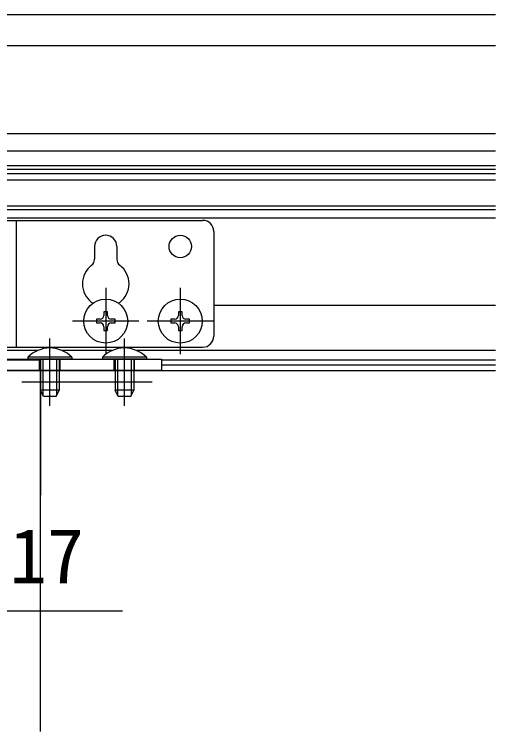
# Model space of a CAD drawing. Units: millimetres, scale not verified. Extents: x -875 to 875, y -1304 to 1296.
# Drawn here: x -507 to -377.9, y 558.5 to 750.8 of the extents above; entities that cross this region are included whole.
import ezdxf
from ezdxf.enums import TextEntityAlignment as Align

# ---------------------------------------------------------------- set-up
doc = ezdxf.new("R2010")
doc.units = ezdxf.units.MM
doc.header["$LTSCALE"] = 8
for name, color, linetype in [('0-3_YKK_12', 2, 'Continuous'), ('0-4_YKK_13', 4, 'Continuous'), ('0-5_YKK_D', 6, 'Continuous')]:
    doc.layers.add(name, color=color, linetype=linetype)
doc.styles.add('ＭＳ ゴシック', font='')
doc.styles.get('ＭＳ ゴシック').set_extended_font_data('MS Gothic')

msp = doc.modelspace()

# ---------------------------------------------------------------- linework, layer by layer
at = {"layer": '0-3_YKK_12'}
for p, q in [((-595, 750.8), (-377.93, 750.8)), ((-595, 742.457), (-377.93, 742.457)), ((-569.7, 718.868), (-377.93, 718.868)), ((-531.6, 714.168), (-377.93, 714.168)), ((-377.93, 710.168), (-512.5, 710.168)), ((-377.93, 709.168), (-512.576, 709.168)), ((-377.93, 698.368), (-512.5, 698.368)), ((-377.93, 696.168), (-512.5, 696.168)), ((-482.5, 677.468), (-482.5, 659.668)), ((-462.5, 677.468), (-462.5, 659.668)), ((-377.93, 672.768), (-453.5, 672.768)), ((-473.6, 668.568), (-491.4, 668.568)), ((-453.6, 668.568), (-471.4, 668.568)), ((-497.5, 645.868), (-497.5, 663.866)), ((-477.5, 645.868), (-477.5, 663.866)), ((-500.822, 660.668), (-512.5, 660.668)), ((-480.822, 660.668), (-494.178, 660.668)), ((-377.93, 660.668), (-474.178, 660.668)), ((-529.517, 658.168), (-500, 658.168)), ((-467.5, 658.168), (-377.93, 658.168)), ((-500, 656.886), (-500, 621.868)), ((-467.5, 656.868), (-377.93, 656.868)), ((-500, 558.512), (-500, 655.328)), ((-505, 652.328), (-470, 652.328)), ((-500, 558.512), (-500, 621.868))]:
    msp.add_line(p, q, dxfattribs=at)
msp.add_lwpolyline([(-575, 655.328), (-500, 655.328), (-377.93, 655.328)], dxfattribs=at)
at = {"layer": '0-4_YKK_13'}
for p, q in [((-595, 742.457), (-377.93, 742.457)), ((-529.5, 708.168), (-377.93, 708.168)), ((-377.93, 706.368), (-529.5, 706.368)), ((-377.93, 699.368), (-512.5, 699.368)), ((-512.5, 695.568), (-456.5, 695.568)), ((-506.5, 695.568), (-506.5, 661.568)), ((-453.5, 692.568), (-453.5, 664.568)), ((-485.5, 688.568), (-485.5, 685.131)), ((-479.5, 688.568), (-479.5, 685.131)), ((-481, 668.068), (-480, 668.068)), ((-461, 668.068), (-460, 668.068)), ((-512.5, 661.568), (-456.5, 661.568)), ((-491.6, 658.368), (-503.4, 658.368)), ((-500.25, 655.368), (-500.25, 658.368)), ((-500, 658.368), (-500, 650.068)), ((-499.346, 658.368), (-499.346, 648.678)), ((-495.654, 658.368), (-495.654, 648.678)), ((-494.75, 655.368), (-494.75, 658.368)), ((-491.6, 658.877), (-491.6, 658.368)), ((-471.6, 658.368), (-483.4, 658.368)), ((-480.25, 655.368), (-480.25, 658.368)), ((-480, 658.368), (-480, 650.068)), ((-479.346, 658.368), (-479.346, 648.678)), ((-475.654, 658.368), (-475.654, 648.678)), ((-474.75, 655.368), (-474.75, 658.368)), ((-471.6, 658.877), (-471.6, 658.368)), ((-499.2, 648.368), (-500, 650.068)), ((-495.8, 648.368), (-495, 650.068)), ((-479.2, 648.368), (-480, 650.068)), ((-475.8, 648.368), (-475, 650.068)), ((-495.8, 648.368), (-499.2, 648.368)), ((-475.8, 648.368), (-479.2, 648.368))]:
    msp.add_line(p, q, dxfattribs=at)
for points in [[(-595, 742.457), (-595, 718.868), (-377.93, 718.868)], [(-482, 670.068), (-482, 671.068), (-483, 671.068), (-483, 670.068)], [(-462, 670.068), (-462, 671.068), (-463, 671.068), (-463, 670.068)], [(-484, 669.068), (-485, 669.068), (-485, 668.068), (-484, 668.068)], [(-480, 668.068), (-480, 669.068), (-481, 669.068)], [(-464, 669.068), (-465, 669.068), (-465, 668.068), (-464, 668.068)], [(-460, 668.068), (-460, 669.068), (-461, 669.068)], [(-483, 667.068), (-483, 666.068), (-482, 666.068), (-482, 667.068)], [(-463, 667.068), (-463, 666.068), (-462, 666.068), (-462, 667.068)], [(-552.5, 658.368), (-467.5, 658.368), (-467.5, 655.368), (-500, 655.368), (-551, 655.368), (-551, 658.368)], [(-491.6, 658.877), (-503.4, 658.877), (-503.4, 658.368)], [(-495, 658.368), (-495, 650.068), (-500, 650.068)], [(-471.6, 658.877), (-483.4, 658.877), (-483.4, 658.368)], [(-475, 658.368), (-475, 650.068), (-480, 650.068)]]:
    msp.add_lwpolyline(points, dxfattribs=at)
for centre, radius in [((-462.5, 688.568), 3), ((-482.5, 668.568), 5.9), ((-462.5, 668.568), 5.9)]:
    msp.add_circle(centre, radius, dxfattribs=at)
for centre, radius, start, end in [((-456.5, 692.568), 3, 0, 90), ((-482.5, 688.568), 3, 0, 180), ((-487.5, 685.131), 2, 307.3052, 0), ((-477.5, 685.131), 2, 180, 232.6948), ((-482.5, 678.568), 6.25, 127.3052, 232.6948), ((-482.5, 678.568), 6.25, 307.3052, 52.6948), ((-487.5, 672.006), 2, 41.15635, 52.6948), ((-477.5, 672.006), 2, 127.3052, 138.84365), ((-484, 670.068), 1, 270, 0), ((-481, 670.068), 1, 180, 270), ((-464, 670.068), 1, 270, 0), ((-461, 670.068), 1, 180, 270), ((-484, 667.068), 1, 0, 90), ((-481, 667.068), 1, 90, 180), ((-464, 667.068), 1, 0, 90), ((-461, 667.068), 1, 90, 180), ((-456.5, 664.568), 3, 270, 0), ((-497.5, 653.136), 8.232, 44.2189, 135.7811), ((-477.5, 653.136), 8.232, 44.2189, 135.7811)]:
    msp.add_arc(centre, radius, start, end, dxfattribs=at)
at = {"layer": '0-5_YKK_D'}
msp.add_lwpolyline([(-529.5, 590.917), (-512.5, 590.917), (-477.995, 590.917)], dxfattribs=at)

# ---------------------------------------------------------------- texts
at = {"layer": '0-5_YKK_D', "style": 'ＭＳ ゴシック'}
msp.add_text('17', height=14.66, dxfattribs=at).set_placement((-508.268, 593.917), align=Align.BOTTOM_LEFT)

doc.saveas('drawing.dxf')
